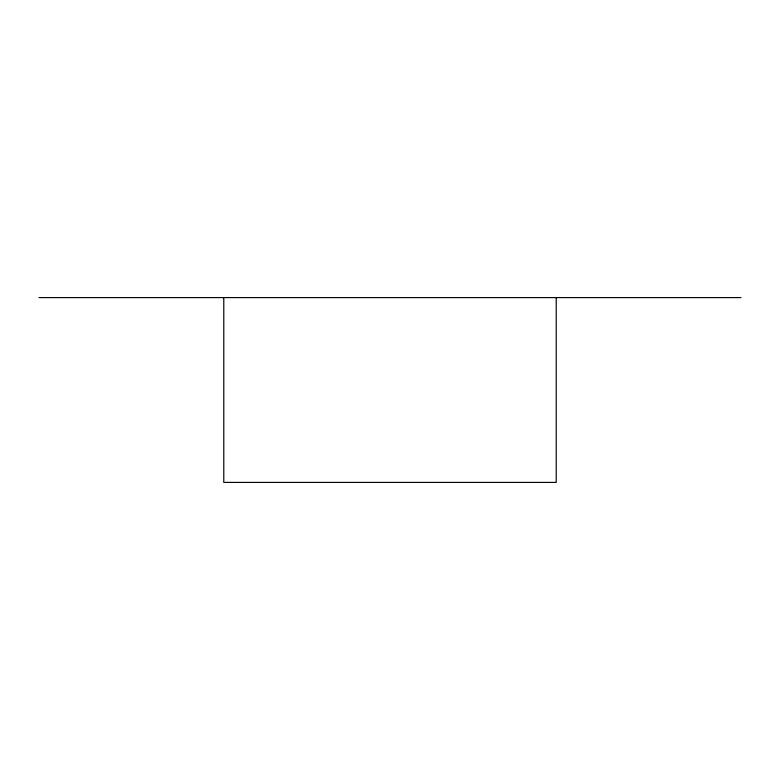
<?xml version="1.0" encoding="UTF-8"?>
<svg xmlns="http://www.w3.org/2000/svg" width="780" height="780" viewBox="0 0 780 780"><rect width="100%" height="100%" fill="white"/><g stroke="black" fill="none" stroke-linecap="round" stroke-linejoin="round"><path stroke-width="1.17" d="M39 297.59L741 297.59M556.218 297.59L556.218 482.41L223.782 482.41L223.782 297.59"/></g></svg>
